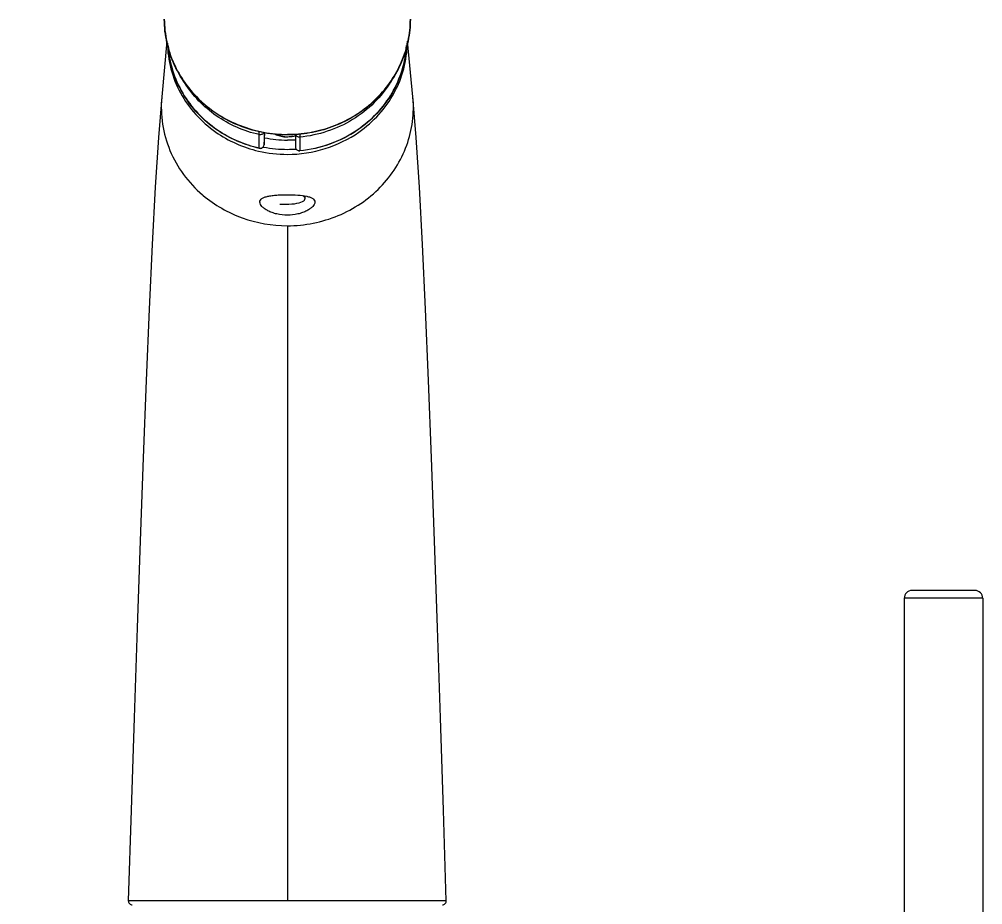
# Model space of a CAD drawing. Header units: millimetres. Extents: x 21205 to 22591, y -3891 to -2911.
# Drawn here: x 21488.7 to 21611.3, y -3305.8 to -3193.2 of the extents above; entities that cross this region are included whole.
import ezdxf

# ---------------------------------------------------------------- set-up
doc = ezdxf.new("R2010")
doc.units = ezdxf.units.MM
doc.header["$LTSCALE"] = 0.1
doc.layers.get('0').update_dxf_attribs({"lineweight": 13})
doc.layers.add('3', color=3, linetype='Continuous', lineweight=9)
doc.styles.get("Standard").update_dxf_attribs({"font": 'arial.ttf'})
doc.dimstyles.new('A4', dxfattribs={"dimtxt": 4, "dimasz": 3.5, "dimexe": 0.7, "dimexo": 0.625, "dimgap": 0.5, "dimtad": 1, "dimdec": 1, "dimdsep": 46, "dimtxsty": 'Standard', "dimcen": 2.5, "dimclrd": 5, "dimclre": 5, "dimclrt": 7, "dimadec": 3, "dimazin": 2, "dimtfac": 1, "dimtdec": 1, "dimtmove": 0, "dimatfit": 3, "dimfxl": 0, "dimarcsym": 0})

# ---------------------------------------------------------------- blocks, each defined once
blk = doc.blocks.new('*D122')
at = {"layer": '3', "color": 3, "lineweight": -2}
for p, q in [((21522.15, -3126.01), (21444.49, -3126.01)), ((21445.19, -3141.01), (21445.19, -3416.84)), ((21468.27, -3431.84), (21444.49, -3431.84))]:
    blk.add_line(p, q, dxfattribs=at)
at = {"layer": '3', "color": 3}
for points in [[(21442.69, -3141.01), (21447.69, -3141.01), (21445.19, -3126.01)], [(21442.69, -3416.84), (21447.69, -3416.84), (21445.19, -3431.84)]]:
    blk.add_solid(points, dxfattribs=at)
at = {"layer": 'Defpoints', "color": 0}
for p in [(21522.78, -3126.01), (21445.19, -3431.84), (21468.9, -3431.84)]:
    blk.add_point(p, dxfattribs=at)
at = {"layer": '3', "color": 7, "insert": (21437.03, -3278.92), "char_height": 20, "attachment_point": 5, "rotation": 90}
blk.add_mtext('{\\H0.75x;\\C3;306}', dxfattribs=at)

msp = doc.modelspace()

# ---------------------------------------------------------------- linework, layer by layer
at = {"color": 7, "linetype": 'Continuous'}
for p, q in [((21507.11, -3193.16), (21507.11, -3193.16)), ((21507.45, -3195.93), (21506.78, -3203.04)), ((21538.75, -3203.04), (21538.08, -3195.93)), ((21519.81, -3207.59), (21519.81, -3209.12)), ((21519.81, -3209.13), (21519.92, -3207.6)), ((21519.19, -3209.55), (21519.19, -3207.84)), ((21523.8, -3207.77), (21523.8, -3209.4)), ((21524.35, -3208.16), (21524.35, -3209.87)), ((21519.7, -3209.39), (21519.73, -3209.4)), ((21519.7, -3209.41), (21519.73, -3209.41)), ((21519.81, -3209.12), (21519.81, -3209.13)), ((21523.8, -3209.4), (21523.8, -3209.41)), ((21523.82, -3209.61), (21523.85, -3209.61)), ((21523.82, -3209.68), (21523.86, -3209.67)), ((21525.03, -3216), (21525.05, -3215.65)), ((21522.77, -3219.43), (21522.77, -3305.32)), ((21610.27, -3265.84), (21602.27, -3265.84)), ((21611.27, -3266.84), (21601.27, -3266.84)), ((21601.27, -3266.84), (21601.27, -3334.84)), ((21611.27, -3266.84), (21611.27, -3334.84)), ((21522.77, -3305.32), (21502.53, -3305.32)), ((21543, -3305.32), (21522.77, -3305.32))]:
    msp.add_line(p, q, dxfattribs=at)
for points in [[(21506.78, -3203.04), (21506.37, -3208.2), (21505.96, -3214.52), (21505.57, -3221.83), (21505.18, -3230.06), (21504.8, -3239.13), (21504.42, -3248.98), (21504.04, -3259.51), (21503.66, -3270.58), (21503.28, -3282.06), (21502.9, -3293.81), (21502.53, -3305.32)], [(21543, -3305.32), (21542.63, -3293.81), (21542.25, -3282.06), (21541.87, -3270.58), (21541.5, -3259.51), (21541.12, -3248.98), (21540.73, -3239.13), (21540.35, -3230.06), (21539.97, -3221.83), (21539.57, -3214.52), (21539.17, -3208.2), (21538.75, -3203.04)], [(21521.19, -3207.72), (21521.39, -3207.85), (21521.8, -3208), (21522.3, -3208.1), (21522.85, -3208.13), (21523.38, -3208.08), (21523.8, -3207.98)]]:
    msp.add_lwpolyline(points, dxfattribs=at)
for centre, radius, start, end in [((21522.77, -3194.16), 14.37, 258.3507, 269.9924), ((21522.77, -3191.17), 16.63, 270.0027, 273.5767), ((21522.77, -3194.17), 14.35, 270.0034, 274.1419), ((21522.77, -3194.11), 16.24, 256.9411, 269.9905), ((21519.31, -3209.04), 0.518, 257.1873, 258.1197), ((21519.31, -3209.09), 0.5, 257.1966, 355.9423), ((21519.31, -3209.03), 0.535, 258.1864, 275.9066), ((21522.77, -3194), 15.71, 258.8379, 269.9928), ((21522.77, -3194.02), 15.69, 270.003, 273.8564), ((21524.3, -3209.4), 0.5, 180.4848, 275.6144), ((21522.15, -3203.58), 15.68, 229.5085, 229.8899), ((21602.27, -3266.84), 1, 90, 180), ((21610.27, -3266.84), 1, 0, 90), ((21503.03, -3305.34), 0.5, 178.1503, 269.8857), ((21542.5, -3305.34), 0.5, 270.1139, 1.8495)]:
    msp.add_arc(centre, radius, start, end, dxfattribs=at)
msp.add_ellipse((21521.78, -3215.78), major_axis=(3.24, -0.22), ratio=0.275958, start_param=4.736123, end_param=6.718934, dxfattribs=at)
for points, knots in [([(21523.81, -3207.84), (21522.75, -3207.91), (21520.62, -3207.84), (21517.51, -3207.12), (21514.61, -3205.83), (21512.05, -3204.01), (21509.93, -3201.73), (21508.33, -3199.09), (21507.34, -3196.19), (21507.11, -3194.17), (21507.11, -3193.16)], [0, 0, 0, 0, 0.128203, 0.25604, 0.383023, 0.508801, 0.633214, 0.756332, 0.878424, 1, 1, 1, 1]), ([(21507.11, -3193.16), (21507.12, -3194.12), (21507.33, -3196.05), (21508.23, -3198.82), (21509.7, -3201.37), (21511.66, -3203.6), (21514.05, -3205.43), (21516.76, -3206.78), (21519.71, -3207.62), (21521.75, -3207.81), (21522.77, -3207.81)], [0, 0, 0, 0, 0.120929, 0.242724, 0.365619, 0.489929, 0.615751, 0.742951, 0.871195, 1, 1, 1, 1]), ([(21523.8, -3207.77), (21524.78, -3207.71), (21526.71, -3207.42), (21529.48, -3206.48), (21532.02, -3205.07), (21534.23, -3203.24), (21536.04, -3201.05), (21537.39, -3198.59), (21538.23, -3195.92), (21538.42, -3194.08), (21538.42, -3193.16)], [0, 0, 0, 0, 0.128868, 0.256993, 0.384034, 0.509704, 0.633927, 0.756816, 0.878691, 1, 1, 1, 1]), ([(21538.42, -3193.16), (21538.42, -3194.09), (21538.23, -3195.95), (21537.39, -3198.62), (21536.04, -3201.1), (21534.22, -3203.3), (21532.01, -3205.13), (21529.48, -3206.54), (21526.71, -3207.48), (21524.78, -3207.78), (21523.81, -3207.84)], [0, 0, 0, 0, 0.121847, 0.244124, 0.367288, 0.4916, 0.61717, 0.743935, 0.871665, 1, 1, 1, 1]), ([(21507.5, -3196.18), (21507.52, -3197.28), (21507.82, -3199.49), (21509.06, -3202.6), (21511.02, -3205.36), (21512.73, -3206.86), (21513.66, -3207.51)], [0, 0, 0, 0, 0.246338, 0.494396, 0.745418, 1, 1, 1, 1]), ([(21507.6, -3196.54), (21507.66, -3197.59), (21508.05, -3199.69), (21509.35, -3202.62), (21511.3, -3205.22), (21512.96, -3206.63), (21513.86, -3207.24)], [0, 0, 0, 0, 0.246236, 0.494368, 0.745464, 1, 1, 1, 1]), ([(21513.85, -3207.25), (21512.95, -3206.64), (21511.29, -3205.23), (21509.35, -3202.63), (21508.05, -3199.7), (21507.66, -3197.6), (21507.6, -3196.55)], [0, 0, 0, 0, 0.254203, 0.505212, 0.75348, 1, 1, 1, 1]), ([(21531.67, -3207.24), (21532.58, -3206.63), (21534.24, -3205.21), (21536.19, -3202.61), (21537.49, -3199.66), (21537.87, -3197.56), (21537.94, -3196.5)], [0, 0, 0, 0, 0.254544, 0.505639, 0.753765, 1, 1, 1, 1]), ([(21537.94, -3196.5), (21537.88, -3197.56), (21537.49, -3199.67), (21536.2, -3202.62), (21534.25, -3205.22), (21532.59, -3206.64), (21531.69, -3207.26)], [0, 0, 0, 0, 0.24652, 0.494781, 0.745789, 1, 1, 1, 1]), ([(21531.88, -3207.51), (21532.81, -3206.86), (21534.51, -3205.36), (21536.47, -3202.6), (21537.71, -3199.49), (21538.02, -3197.28), (21538.03, -3196.18)], [0, 0, 0, 0, 0.254582, 0.505604, 0.753662, 1, 1, 1, 1]), ([(21519.19, -3207.84), (21518.21, -3207.61), (21516.3, -3206.99), (21513.68, -3205.52), (21511.42, -3203.6), (21510.2, -3202.04), (21509.68, -3201.22)], [0, 0, 0, 0, 0.253948, 0.505577, 0.754315, 1, 1, 1, 1]), ([(21535.95, -3201.06), (21535.35, -3202.04), (21533.9, -3203.88), (21531.12, -3206.05), (21527.88, -3207.55), (21525.54, -3208.04), (21524.35, -3208.16)], [0, 0, 0, 0, 0.24512, 0.49384, 0.745805, 1, 1, 1, 1]), ([(21506.78, -3203.04), (21506.68, -3204.18), (21506.75, -3206.52), (21507.7, -3209.91), (21509.45, -3212.99), (21511.07, -3214.73), (21511.97, -3215.5)], [0, 0, 0, 0, 0.247094, 0.495262, 0.745931, 1, 1, 1, 1]), ([(21522.77, -3219.43), (21523.87, -3219.43), (21526.08, -3219.21), (21529.26, -3218.25), (21532.16, -3216.7), (21534.67, -3214.62), (21536.66, -3212.1), (21538.06, -3209.24), (21538.81, -3206.17), (21538.85, -3204.07), (21538.75, -3203.04)], [0, 0, 0, 0, 0.128994, 0.257348, 0.384554, 0.510254, 0.634363, 0.757034, 0.878722, 1, 1, 1, 1]), ([(21513.66, -3207.51), (21514.47, -3208.08), (21516.22, -3209.06), (21518.12, -3209.7), (21519.1, -3209.93)], [0, 0, 0, 0, 0.497748, 1, 1, 1, 1]), ([(21519.2, -3209.58), (21518.24, -3209.36), (21516.37, -3208.75), (21514.65, -3207.8), (21513.85, -3207.25)], [0, 0, 0, 0, 0.502087, 1, 1, 1, 1]), ([(21513.86, -3207.24), (21514.66, -3207.78), (21516.38, -3208.72), (21518.24, -3209.33), (21519.19, -3209.55)], [0, 0, 0, 0, 0.497787, 1, 1, 1, 1]), ([(21519.19, -3207.84), (21519.19, -3207.79), (21519.2, -3207.66), (21519.2, -3207.53), (21519.21, -3207.46)], [0, 0, 0, 0, 0.410989, 1, 1, 1, 1]), ([(21519.76, -3207.58), (21519.73, -3207.63), (21519.66, -3207.73), (21519.52, -3207.82), (21519.35, -3207.86), (21519.24, -3207.85), (21519.19, -3207.84)], [0, 0, 0, 0, 0.249652, 0.510382, 0.766002, 1, 1, 1, 1]), ([(21522.77, -3210.35), (21524.38, -3210.35), (21527.62, -3209.86), (21530.57, -3208.43), (21531.88, -3207.51)], [0, 0, 0, 0, 0.502797, 1, 1, 1, 1]), ([(21524.35, -3209.87), (21525.66, -3209.74), (21528.24, -3209.17), (21530.6, -3207.97), (21531.67, -3207.24)], [0, 0, 0, 0, 0.502566, 1, 1, 1, 1]), ([(21531.69, -3207.26), (21530.61, -3207.99), (21528.24, -3209.19), (21525.66, -3209.77), (21524.35, -3209.9)], [0, 0, 0, 0, 0.497581, 1, 1, 1, 1]), ([(21521.36, -3207.74), (21521.42, -3207.79), (21521.57, -3207.88), (21521.93, -3208.02), (21522.48, -3208.11), (21523.16, -3208.1), (21523.61, -3208.01), (21523.81, -3207.93)], [0, 0, 0, 0, 0.090679, 0.201389, 0.463739, 0.744916, 1, 1, 1, 1]), ([(21524.35, -3208.16), (21524.29, -3208.17), (21524.17, -3208.16), (21524, -3208.08), (21523.86, -3207.95), (21523.82, -3207.83), (21523.8, -3207.77)], [0, 0, 0, 0, 0.238168, 0.497511, 0.757401, 1, 1, 1, 1]), ([(21524.35, -3207.72), (21524.35, -3207.77), (21524.35, -3207.91), (21524.35, -3208.06), (21524.35, -3208.16)], [0, 0, 0, 0, 0.317912, 1, 1, 1, 1]), ([(21519.19, -3209.55), (21519.19, -3209.55), (21519.19, -3209.56), (21519.19, -3209.58), (21519.2, -3209.58)], [0, 0, 0, 0, 0.692133, 1, 1, 1, 1]), ([(21519.36, -3209.56), (21519.42, -3209.55), (21519.53, -3209.52), (21519.68, -3209.42), (21519.78, -3209.29), (21519.8, -3209.18), (21519.81, -3209.12)], [0, 0, 0, 0, 0.256762, 0.50938, 0.756688, 1, 1, 1, 1]), ([(21523.8, -3209.41), (21523.8, -3209.47), (21523.83, -3209.61), (21523.96, -3209.77), (21524.14, -3209.86), (21524.28, -3209.88), (21524.35, -3209.87)], [0, 0, 0, 0, 0.242539, 0.489672, 0.743005, 1, 1, 1, 1]), ([(21524.35, -3209.87), (21524.35, -3209.87), (21524.35, -3209.88), (21524.35, -3209.89), (21524.35, -3209.9), (21524.35, -3209.9), (21524.35, -3209.9)], [0, 0, 0, 0, 0.422788, 0.73002, 0.920471, 1, 1, 1, 1]), ([(21512.05, -3215.57), (21513.52, -3216.8), (21516.94, -3218.76), (21520.83, -3219.43), (21522.77, -3219.43)], [0, 0, 0, 0, 0.49644, 1, 1, 1, 1]), ([(21519.27, -3216.42), (21519.27, -3216.33), (21519.32, -3216.15), (21519.55, -3215.94), (21519.88, -3215.79), (21520.32, -3215.67), (21520.84, -3215.58), (21521.44, -3215.52), (21522.09, -3215.49), (21522.54, -3215.49), (21522.77, -3215.49)], [0, 0, 0, 0, 0.065132, 0.139615, 0.234272, 0.352212, 0.492147, 0.650363, 0.821821, 1, 1, 1, 1]), ([(21522.77, -3215.49), (21523.21, -3215.49), (21524.04, -3215.51), (21524.87, -3215.6), (21525.24, -3215.68)], [0, 0, 0, 0, 0.539847, 1, 1, 1, 1]), ([(21525.24, -3215.68), (21525.39, -3215.71), (21525.65, -3215.79), (21525.99, -3215.94), (21526.21, -3216.15), (21526.27, -3216.33), (21526.27, -3216.42)], [0, 0, 0, 0, 0.334862, 0.603598, 0.815053, 1, 1, 1, 1]), ([(21522.77, -3218.09), (21522.32, -3218.09), (21521.65, -3218.02), (21520.83, -3217.77), (21520.31, -3217.55), (21519.87, -3217.28), (21519.48, -3216.95), (21519.27, -3216.62), (21519.27, -3216.42)], [0, 0, 0, 0, 0.3287, 0.481858, 0.62202, 0.745718, 0.85034, 1, 1, 1, 1]), ([(21526.27, -3216.42), (21526.27, -3216.62), (21526.05, -3216.95), (21525.66, -3217.28), (21525.23, -3217.55), (21524.7, -3217.77), (21523.88, -3218.02), (21523.22, -3218.09), (21522.77, -3218.09)], [0, 0, 0, 0, 0.149649, 0.254256, 0.377952, 0.51812, 0.671284, 1, 1, 1, 1])]:
    msp.add_open_spline(points, degree=3, knots=knots, dxfattribs=at)

# ---------------------------------------------------------------- dimensions: what is measured, and where the dimension line sits
at = {"layer": '3'}
dim = msp.add_linear_dim(base=(21445.19, -3431.84), p1=(21522.78, -3126.01), p2=(21468.9, -3431.84), angle=90, text='{\\H0.75x;\\C3;<>}', dimstyle='A4', override={"dimtxt": 20, "dimasz": 15, "dimdec": 0, "dimclrd": 3, "dimclre": 3, "dimfxl": 0.18, "dimarcsym": 1}, dxfattribs=at)
dim.commit()
dim.dimension.update_dxf_attribs({"geometry": '*D122', "text_midpoint": (21437.03, -3278.92)})

doc.saveas('drawing.dxf')
